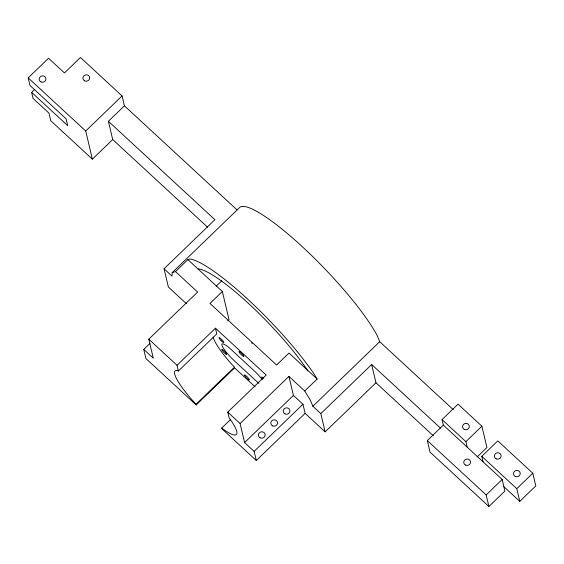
<?xml version="1.0" encoding="UTF-8"?>
<svg xmlns="http://www.w3.org/2000/svg" width="564" height="564" viewBox="0 0 564 564"><rect width="100%" height="100%" fill="white"/><g stroke="black" fill="none" stroke-linecap="round" stroke-linejoin="round"><path stroke-width="0.85" d="M453.294 409.697L379.72 341.721L377.33 335.855A101.887 18.802 46 0 0 302.191 246.602A101.887 18.802 46 0 0 239.051 208.095L172.189 272.623L172.006 276.113L164.053 268.767L214.905 219.692L108.394 121.281L124.404 105.828L122.071 95.936L80.455 57.493L64.444 72.946L48.539 58.247L28.2 77.874L29.998 85.481L66.108 118.842L67.722 125.687L31.619 92.327L34.7 89.352M108.394 121.281L112.708 139.541L92.376 159.168L85.721 131.017L122.071 95.936M172.189 272.623L175.467 271.58L187.875 259.609L189.793 259.003A101.887 18.802 46 0 1 313.767 373.544L317.123 379.029L304.715 390.993L310.468 400.377L312.858 406.249L320.817 413.595L325.132 431.855L375.976 382.78L371.662 364.52L320.817 413.595M150.003 343.342L143.742 349.384L153.281 358.203L148.783 339.183L197.626 292.046L175.467 271.58M216.167 286.223L221.871 280.724M187.875 259.609L222.364 291.475L209.963 303.446L276.593 365.007L288.994 353.043L317.123 379.029M215.462 328.185L216.809 333.909L178.379 370.999L177.025 365.275L215.462 328.185L266.18 375.053L227.75 412.136L229.104 417.861L230.81 420.159A44.154 8.15 46 0 1 224.282 429.972L221.751 428.048L230.577 419.538M227.778 320.824L229.019 319.633L222.364 291.475M234.434 367.171L234.603 367.876L196.166 404.959L196.004 404.254L234.434 367.171L231.698 364.238A44.154 8.15 46 0 1 213.136 337.046M288.923 376.407L293.421 395.427L302.967 404.24L305.124 413.377L256.289 460.506L254.124 451.376L244.586 442.557L240.088 423.536L288.923 376.407L304.715 390.993M244.586 442.557L293.421 395.427M254.124 451.376L302.967 404.24M312.858 406.249L379.72 341.721M443.332 425.115L427.315 440.569L430.05 452.138L488.903 506.507L504.914 491.054L502.179 479.492L443.332 425.115L442.028 419.602L458.038 404.148L481.896 426.194L486.929 447.499L477.081 457.002M467.189 447.16L465.885 441.647L481.896 426.194M483.094 461.86L481.79 456.339L497.8 440.886L532.797 473.217L535.8 485.928L519.789 501.375L503.878 486.683M488.903 506.507L486.168 494.945L502.179 479.492M519.789 501.375L516.786 488.671L532.797 473.217M198.112 269.077L198.591 268.922A88.301 16.293 46 0 1 306.041 368.193L307.761 371.006M178.379 370.999L177.096 370.541A44.154 8.15 46 0 0 193.269 401.321L196.004 404.254M124.404 105.828L236.929 209.794M442.028 419.602L465.885 441.647M481.79 456.339L516.786 488.671M371.662 364.52L440.526 428.146M112.708 139.541L207.601 227.214M375.976 382.78L433.42 435.852M427.315 440.569L486.168 494.945M28.2 77.874L85.721 131.017M92.376 159.168L50.76 120.717L48.962 113.11L33.057 98.418L31.619 92.327M186.374 303.658L168.375 287.027L164.053 268.767M305.124 413.377L325.132 431.855M234.603 367.876L255.203 386.911M148.783 339.183L177.025 365.275M227.75 412.136L240.088 423.536M196.166 404.959L145.9 358.514L143.742 349.384M256.289 460.506L221.92 428.753L221.751 428.048M251.593 342.799A3.398 0.627 46 0 1 252.221 343.42M258.834 383.33A15.848 2.926 46 0 1 256.542 381.306L234.272 360.734A15.848 2.926 46 0 1 221.878 345.119A15.848 2.926 46 0 1 231.755 350.082L254.026 370.654A15.848 2.926 46 0 1 262.267 379.487M262.613 378.775A3.398 0.627 46 0 1 262.225 377.161L262.676 377.436A3.398 0.627 46 0 1 263.839 378.381M244.564 375.06L244.55 375.286A3.398 0.627 46 0 0 247.208 378.627A3.398 0.627 46 0 0 249.323 379.692L249.168 379.318A3.398 0.627 46 0 0 246.665 376.343A3.398 0.627 46 0 0 244.564 375.06M243.754 356.152L243.718 356.342A3.398 0.627 46 0 1 242.153 355.503L241.54 354.953A3.398 0.627 46 0 1 239.792 353.057L238.967 351.654A3.398 0.627 46 0 1 240.567 352.303L241.18 352.845A3.398 0.627 46 0 1 243.754 356.152M226.129 354.255L225.692 354.009A3.398 0.627 46 0 1 222.315 350.611A3.398 0.627 46 0 1 222.688 349.722L224.458 351.238A3.398 0.627 46 0 1 226.129 354.255M221.046 340.6L220.446 339.958A3.398 0.627 46 0 1 219.199 337.589A3.398 0.627 46 0 1 222.364 340.184L222.9 340.825A3.398 0.627 46 0 1 223.605 342.552A3.398 0.627 46 0 1 221.046 340.6M465.434 465.046A3.398 3.187 -13.3 0 0 470.517 462.156A3.398 3.187 -13.3 0 0 465.455 459.505A3.398 3.187 -13.3 0 0 465.434 465.046M84.586 80.814A3.398 3.187 -13.3 0 0 89.676 77.924A3.398 3.187 -13.3 0 0 84.607 75.273A3.398 3.187 -13.3 0 0 84.586 80.814M515.136 476.404A3.398 3.187 -13.3 0 0 520.219 473.52A3.398 3.187 -13.3 0 0 515.151 470.869A3.398 3.187 -13.3 0 0 515.136 476.404M464.235 429.38A3.398 3.187 -13.3 0 0 469.326 426.49A3.398 3.187 -13.3 0 0 464.257 423.839A3.398 3.187 -13.3 0 0 464.235 429.38M40.855 81.85A3.398 3.187 -13.3 0 0 45.945 78.96A3.398 3.187 -13.3 0 0 40.876 76.309A3.398 3.187 -13.3 0 0 40.855 81.85M496.045 458.772A3.398 3.187 -13.3 0 0 501.135 455.881A3.398 3.187 -13.3 0 0 496.066 453.23A3.398 3.187 -13.3 0 0 496.045 458.772M260.06 437.798A3.398 3.187 -13.3 0 0 265.151 434.907A3.398 3.187 -13.3 0 0 260.082 432.257A3.398 3.187 -13.3 0 0 260.06 437.798M272.475 425.82A3.398 3.187 -13.3 0 0 277.558 422.937A3.398 3.187 -13.3 0 0 272.49 420.286A3.398 3.187 -13.3 0 0 272.475 425.82M284.883 413.849A3.398 3.187 -13.3 0 0 289.974 410.959A3.398 3.187 -13.3 0 0 284.905 408.308A3.398 3.187 -13.3 0 0 284.883 413.849"/></g></svg>
